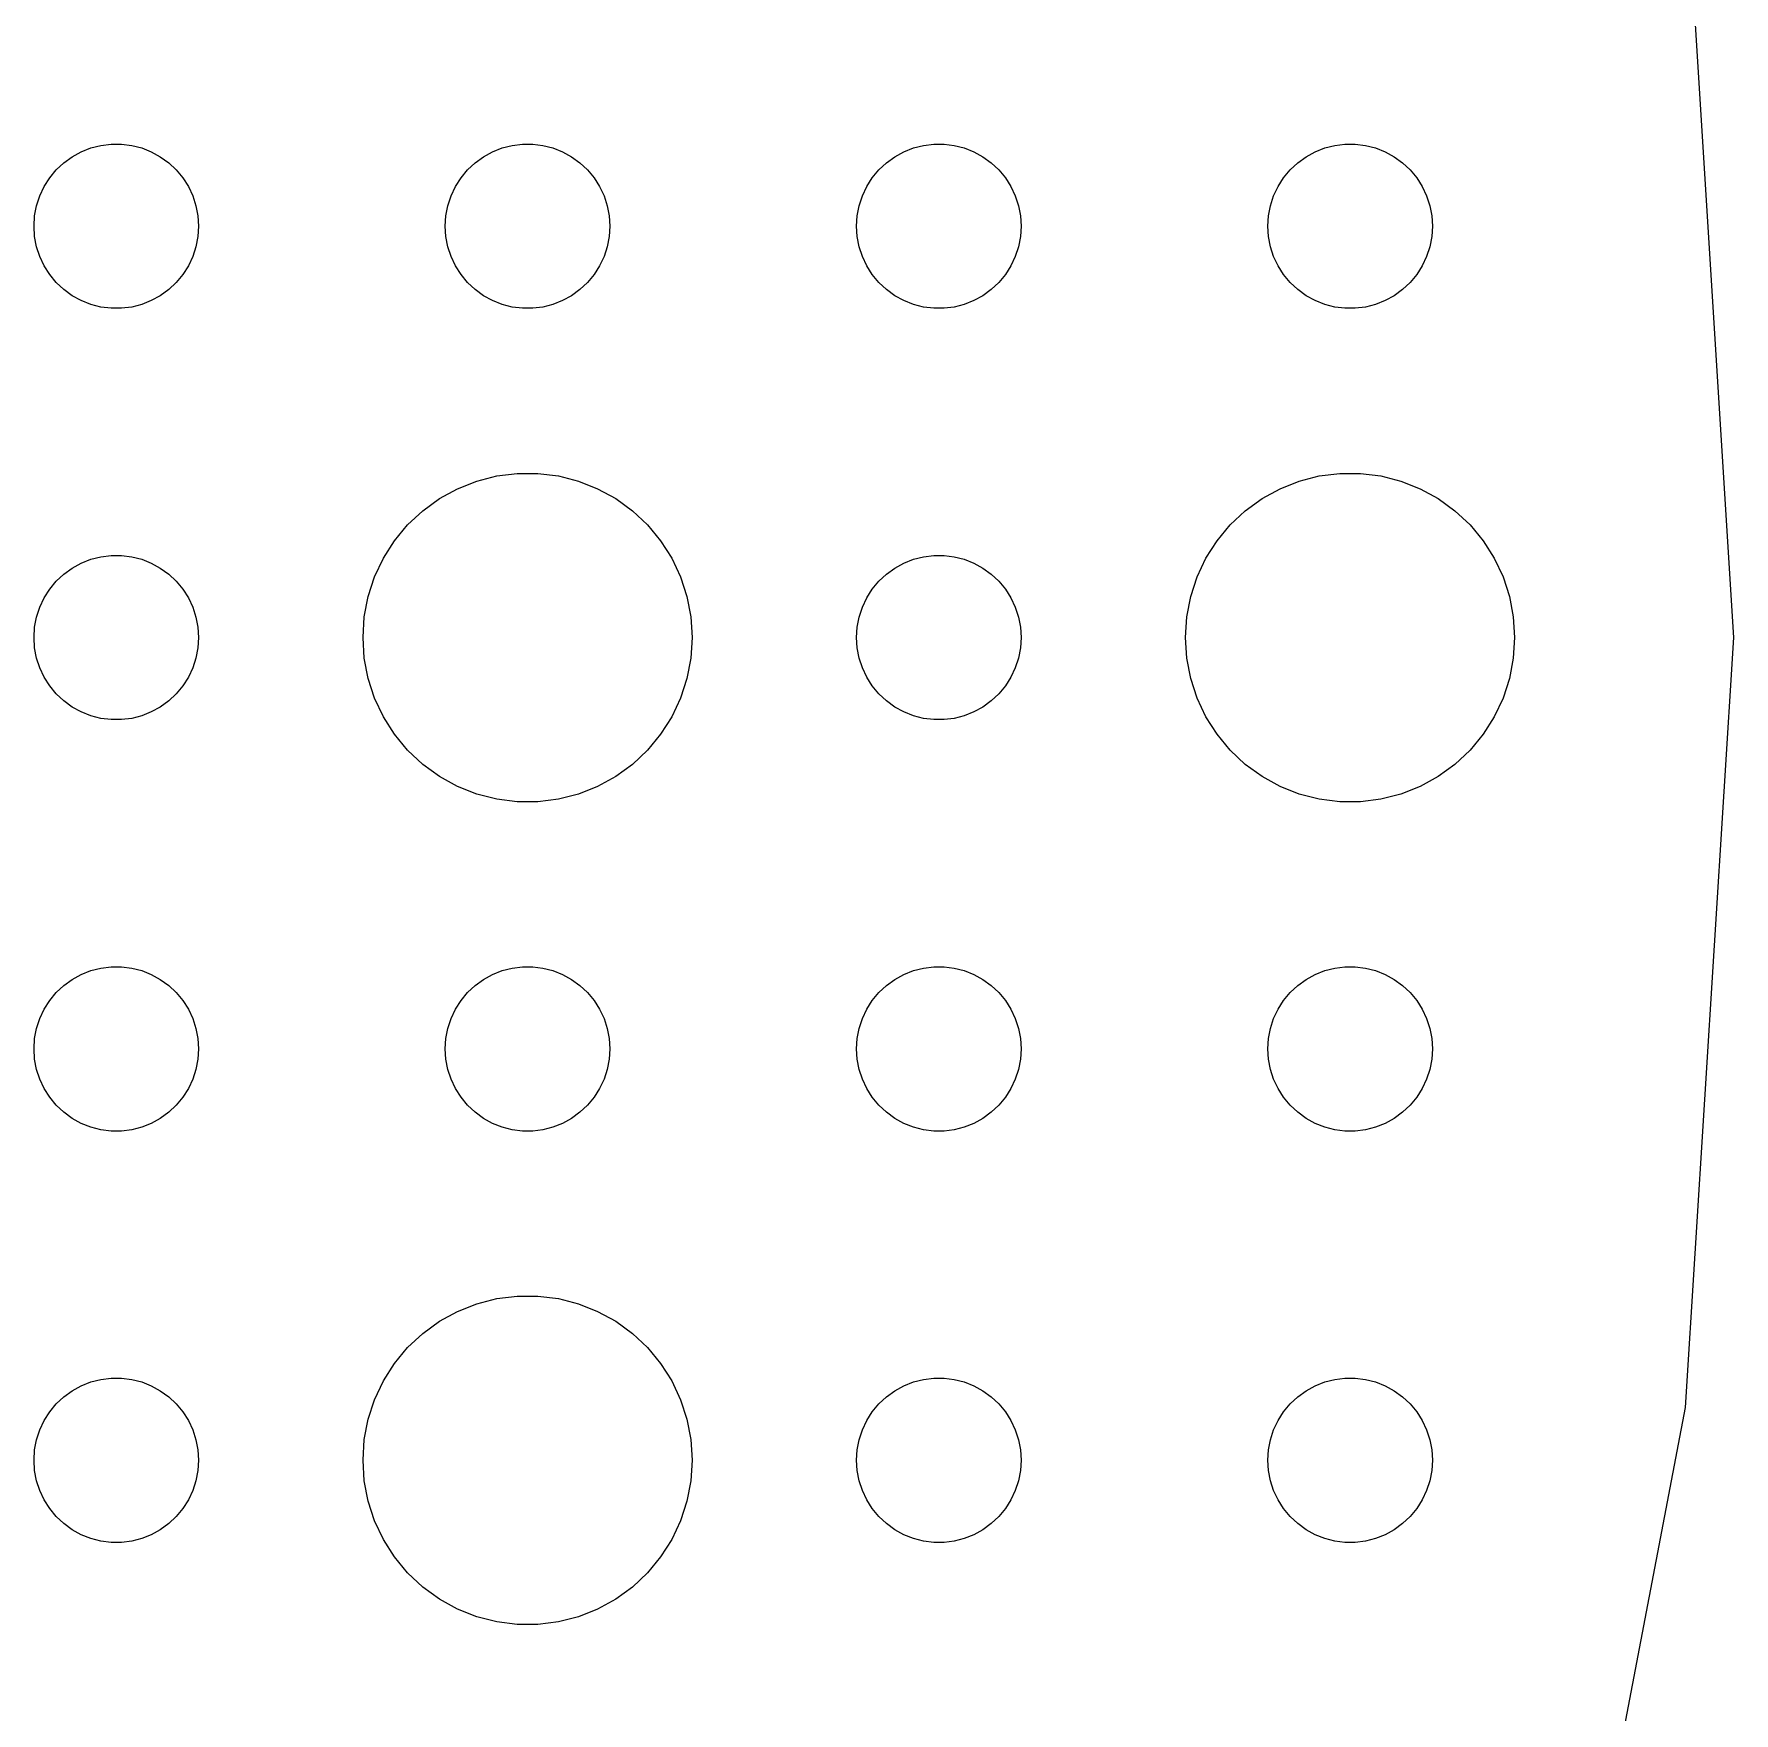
# Model space of a CAD drawing. Header units: metres. Extents: x -112 to 112, y -112 to 112.
# Drawn here: x 81 to 112, y -19.61 to 11 of the extents above; entities that cross this region are included whole.
import ezdxf

# ---------------------------------------------------------------- set-up
doc = ezdxf.new("R2010")
doc.units = ezdxf.units.M

msp = doc.modelspace()

# ---------------------------------------------------------------- linework, layer by layer
for p, q in [((112, 0), (111.117, 14.0373)), ((82.2189, 8.97342), (82.4058, 8.99704)), ((82.4058, 8.99704), (82.5942, 8.99704)), ((82.5942, 8.99704), (82.7811, 8.97342)), ((89.7189, 8.97342), (89.9058, 8.99704)), ((89.9058, 8.99704), (90.0942, 8.99704)), ((90.0942, 8.99704), (90.2811, 8.97342)), ((97.2189, 8.97342), (97.4058, 8.99704)), ((97.4058, 8.99704), (97.5942, 8.99704)), ((97.5942, 8.99704), (97.7811, 8.97342)), ((104.719, 8.97342), (104.906, 8.99704)), ((104.906, 8.99704), (105.094, 8.99704)), ((105.094, 8.99704), (105.281, 8.97342)), ((81.5439, 8.65576), (81.6963, 8.76648)), ((81.6963, 8.76648), (81.8613, 8.85724)), ((81.8613, 8.85724), (82.0365, 8.92657)), ((82.0365, 8.92657), (82.2189, 8.97342)), ((82.7811, 8.97342), (82.9635, 8.92657)), ((82.9635, 8.92657), (83.1387, 8.85724)), ((83.1387, 8.85724), (83.3037, 8.76648)), ((83.3037, 8.76648), (83.4561, 8.65576)), ((89.0439, 8.65576), (89.1963, 8.76648)), ((89.1963, 8.76648), (89.3613, 8.85724)), ((89.3613, 8.85724), (89.5365, 8.92657)), ((89.5365, 8.92657), (89.7189, 8.97342)), ((90.2811, 8.97342), (90.4635, 8.92657)), ((90.4635, 8.92657), (90.6387, 8.85724)), ((90.6387, 8.85724), (90.8037, 8.76648)), ((90.8037, 8.76648), (90.9561, 8.65576)), ((96.5439, 8.65576), (96.6963, 8.76648)), ((96.6963, 8.76648), (96.8613, 8.85724)), ((96.8613, 8.85724), (97.0365, 8.92657)), ((97.0365, 8.92657), (97.2189, 8.97342)), ((97.7811, 8.97342), (97.9635, 8.92657)), ((97.9635, 8.92657), (98.1387, 8.85724)), ((98.1387, 8.85724), (98.3037, 8.76648)), ((98.3037, 8.76648), (98.4561, 8.65576)), ((104.044, 8.65576), (104.196, 8.76648)), ((104.196, 8.76648), (104.361, 8.85724)), ((104.361, 8.85724), (104.536, 8.92657)), ((104.536, 8.92657), (104.719, 8.97342)), ((105.281, 8.97342), (105.464, 8.92657)), ((105.464, 8.92657), (105.639, 8.85724)), ((105.639, 8.85724), (105.804, 8.76648)), ((105.804, 8.76648), (105.956, 8.65576)), ((81.1855, 8.22263), (81.2865, 8.38167)), ((81.2865, 8.38167), (81.4065, 8.52681)), ((81.4065, 8.52681), (81.5439, 8.65576)), ((83.4561, 8.65576), (83.5934, 8.52681)), ((83.5934, 8.52681), (83.7135, 8.38167)), ((83.7135, 8.38167), (83.8145, 8.22263)), ((88.6855, 8.22263), (88.7865, 8.38167)), ((88.7865, 8.38167), (88.9065, 8.52681)), ((88.9065, 8.52681), (89.0439, 8.65576)), ((90.9561, 8.65576), (91.0934, 8.52681)), ((91.0934, 8.52681), (91.2135, 8.38167)), ((91.2135, 8.38167), (91.3145, 8.22263)), ((96.1855, 8.22263), (96.2865, 8.38167)), ((96.2865, 8.38167), (96.4065, 8.52681)), ((96.4065, 8.52681), (96.5439, 8.65576)), ((98.4561, 8.65576), (98.5934, 8.52681)), ((98.5934, 8.52681), (98.7135, 8.38167)), ((98.7135, 8.38167), (98.8145, 8.22263)), ((103.686, 8.22263), (103.786, 8.38167)), ((103.786, 8.38167), (103.907, 8.52681)), ((103.907, 8.52681), (104.044, 8.65576)), ((105.956, 8.65576), (106.093, 8.52681)), ((106.093, 8.52681), (106.214, 8.38167)), ((106.214, 8.38167), (106.314, 8.22263)), ((81.1053, 8.05219), (81.1855, 8.22263)), ((83.8145, 8.22263), (83.8947, 8.05219)), ((88.6053, 8.05219), (88.6855, 8.22263)), ((91.3145, 8.22263), (91.3947, 8.05219)), ((96.1053, 8.05219), (96.1855, 8.22263)), ((98.8145, 8.22263), (98.8947, 8.05219)), ((103.605, 8.05219), (103.686, 8.22263)), ((106.314, 8.22263), (106.395, 8.05219)), ((81.0118, 7.68799), (81.0471, 7.87303)), ((81.0471, 7.87303), (81.1053, 8.05219)), ((83.8947, 8.05219), (83.9529, 7.87303)), ((83.9529, 7.87303), (83.9882, 7.68799)), ((88.5118, 7.68799), (88.5471, 7.87303)), ((88.5471, 7.87303), (88.6053, 8.05219)), ((91.3947, 8.05219), (91.4529, 7.87303)), ((91.4529, 7.87303), (91.4882, 7.68799)), ((96.0118, 7.68799), (96.0471, 7.87303)), ((96.0471, 7.87303), (96.1053, 8.05219)), ((98.8947, 8.05219), (98.9529, 7.87303)), ((98.9529, 7.87303), (98.9882, 7.68799)), ((103.512, 7.68799), (103.547, 7.87303)), ((103.547, 7.87303), (103.605, 8.05219)), ((106.395, 8.05219), (106.453, 7.87303)), ((106.453, 7.87303), (106.488, 7.68799)), ((81, 7.5), (81.0118, 7.68799)), ((81.0118, 7.312), (81, 7.5)), ((83.9882, 7.68799), (84, 7.5)), ((84, 7.5), (83.9882, 7.312)), ((88.5, 7.5), (88.5118, 7.68799)), ((88.5118, 7.312), (88.5, 7.5)), ((91.4882, 7.68799), (91.5, 7.5)), ((91.5, 7.5), (91.4882, 7.312)), ((96, 7.5), (96.0118, 7.68799)), ((96.0118, 7.312), (96, 7.5)), ((98.9882, 7.68799), (99, 7.5)), ((99, 7.5), (98.9882, 7.312)), ((103.5, 7.5), (103.512, 7.68799)), ((103.512, 7.312), (103.5, 7.5)), ((106.488, 7.68799), (106.5, 7.5)), ((106.5, 7.5), (106.488, 7.312)), ((81.0471, 7.12695), (81.0118, 7.312)), ((83.9882, 7.312), (83.9529, 7.12695)), ((88.5471, 7.12695), (88.5118, 7.312)), ((91.4882, 7.312), (91.4529, 7.12695)), ((96.0471, 7.12695), (96.0118, 7.312)), ((98.9882, 7.312), (98.9529, 7.12695)), ((103.547, 7.12695), (103.512, 7.312)), ((106.488, 7.312), (106.453, 7.12695)), ((81.1053, 6.9478), (81.0471, 7.12695)), ((81.1855, 6.77736), (81.1053, 6.9478)), ((83.8947, 6.9478), (83.8145, 6.77736)), ((83.9529, 7.12695), (83.8947, 6.9478)), ((88.6053, 6.9478), (88.5471, 7.12695)), ((88.6855, 6.77736), (88.6053, 6.9478)), ((91.3947, 6.9478), (91.3145, 6.77736)), ((91.4529, 7.12695), (91.3947, 6.9478)), ((96.1053, 6.9478), (96.0471, 7.12695)), ((96.1855, 6.77736), (96.1053, 6.9478)), ((98.8947, 6.9478), (98.8145, 6.77736)), ((98.9529, 7.12695), (98.8947, 6.9478)), ((103.605, 6.9478), (103.547, 7.12695)), ((103.686, 6.77736), (103.605, 6.9478)), ((106.395, 6.9478), (106.314, 6.77736)), ((106.453, 7.12695), (106.395, 6.9478)), ((81.2865, 6.61832), (81.1855, 6.77736)), ((81.4065, 6.47318), (81.2865, 6.61832)), ((83.7135, 6.61832), (83.5934, 6.47318)), ((83.8145, 6.77736), (83.7135, 6.61832)), ((88.7865, 6.61832), (88.6855, 6.77736)), ((88.9065, 6.47318), (88.7865, 6.61832)), ((91.2135, 6.61832), (91.0934, 6.47318)), ((91.3145, 6.77736), (91.2135, 6.61832)), ((96.2865, 6.61832), (96.1855, 6.77736)), ((96.4065, 6.47318), (96.2865, 6.61832)), ((98.7135, 6.61832), (98.5934, 6.47318)), ((98.8145, 6.77736), (98.7135, 6.61832)), ((103.786, 6.61832), (103.686, 6.77736)), ((103.907, 6.47318), (103.786, 6.61832)), ((106.214, 6.61832), (106.093, 6.47318)), ((106.314, 6.77736), (106.214, 6.61832)), ((81.5439, 6.34422), (81.4065, 6.47318)), ((81.6963, 6.23351), (81.5439, 6.34422)), ((81.8613, 6.14275), (81.6963, 6.23351)), ((83.3037, 6.23351), (83.1387, 6.14275)), ((83.4561, 6.34422), (83.3037, 6.23351)), ((83.5934, 6.47318), (83.4561, 6.34422)), ((89.0439, 6.34422), (88.9065, 6.47318)), ((89.1963, 6.23351), (89.0439, 6.34422)), ((89.3613, 6.14275), (89.1963, 6.23351)), ((90.8037, 6.23351), (90.6387, 6.14275)), ((90.9561, 6.34422), (90.8037, 6.23351)), ((91.0934, 6.47318), (90.9561, 6.34422)), ((96.5439, 6.34422), (96.4065, 6.47318)), ((96.6963, 6.23351), (96.5439, 6.34422)), ((96.8613, 6.14275), (96.6963, 6.23351)), ((98.3037, 6.23351), (98.1387, 6.14275)), ((98.4561, 6.34422), (98.3037, 6.23351)), ((98.5934, 6.47318), (98.4561, 6.34422)), ((104.044, 6.34422), (103.907, 6.47318)), ((104.196, 6.23351), (104.044, 6.34422)), ((104.361, 6.14275), (104.196, 6.23351)), ((105.804, 6.23351), (105.639, 6.14275)), ((105.956, 6.34422), (105.804, 6.23351)), ((106.093, 6.47318), (105.956, 6.34422)), ((82.0365, 6.07341), (81.8613, 6.14275)), ((82.2189, 6.02657), (82.0365, 6.07341)), ((82.4058, 6.00294), (82.2189, 6.02657)), ((82.5942, 6.00294), (82.4058, 6.00294)), ((82.7811, 6.02657), (82.5942, 6.00294)), ((82.9635, 6.07341), (82.7811, 6.02657)), ((83.1387, 6.14275), (82.9635, 6.07341)), ((89.5365, 6.07341), (89.3613, 6.14275)), ((89.7189, 6.02657), (89.5365, 6.07341)), ((89.9058, 6.00294), (89.7189, 6.02657)), ((90.0942, 6.00294), (89.9058, 6.00294)), ((90.2811, 6.02657), (90.0942, 6.00294)), ((90.4635, 6.07341), (90.2811, 6.02657)), ((90.6387, 6.14275), (90.4635, 6.07341)), ((97.0365, 6.07341), (96.8613, 6.14275)), ((97.2189, 6.02657), (97.0365, 6.07341)), ((97.4058, 6.00294), (97.2189, 6.02657)), ((97.5942, 6.00294), (97.4058, 6.00294)), ((97.7811, 6.02657), (97.5942, 6.00294)), ((97.9635, 6.07341), (97.7811, 6.02657)), ((98.1387, 6.14275), (97.9635, 6.07341)), ((104.536, 6.07341), (104.361, 6.14275)), ((104.719, 6.02657), (104.536, 6.07341)), ((104.906, 6.00294), (104.719, 6.02657)), ((105.094, 6.00294), (104.906, 6.00294)), ((105.281, 6.02657), (105.094, 6.00294)), ((105.464, 6.07341), (105.281, 6.02657)), ((105.639, 6.14275), (105.464, 6.07341)), ((88.7227, 2.71448), (89.073, 2.85316)), ((89.073, 2.85316), (89.4379, 2.94685)), ((89.4379, 2.94685), (89.8116, 2.99408)), ((89.8116, 2.99408), (90.1884, 2.99408)), ((90.1884, 2.99408), (90.5621, 2.94685)), ((90.5621, 2.94685), (90.927, 2.85316)), ((90.927, 2.85316), (91.2773, 2.71448)), ((103.723, 2.71448), (104.073, 2.85316)), ((104.073, 2.85316), (104.438, 2.94685)), ((104.438, 2.94685), (104.812, 2.99408)), ((104.812, 2.99408), (105.188, 2.99408)), ((105.188, 2.99408), (105.562, 2.94685)), ((105.562, 2.94685), (105.927, 2.85316)), ((105.927, 2.85316), (106.277, 2.71448)), ((88.0877, 2.31154), (88.3925, 2.53297)), ((88.3925, 2.53297), (88.7227, 2.71448)), ((91.2773, 2.71448), (91.6075, 2.53297)), ((91.6075, 2.53297), (91.9123, 2.31154)), ((103.088, 2.31154), (103.393, 2.53297)), ((103.393, 2.53297), (103.723, 2.71448)), ((106.277, 2.71448), (106.607, 2.53297)), ((106.607, 2.53297), (106.912, 2.31154)), ((87.8131, 2.05363), (88.0877, 2.31154)), ((91.9123, 2.31154), (92.1869, 2.05363)), ((102.813, 2.05363), (103.088, 2.31154)), ((106.912, 2.31154), (107.187, 2.05363)), ((87.573, 1.76335), (87.8131, 2.05363)), ((92.1869, 2.05363), (92.427, 1.76335)), ((102.573, 1.76335), (102.813, 2.05363)), ((107.187, 2.05363), (107.427, 1.76335)), ((87.3711, 1.44525), (87.573, 1.76335)), ((92.427, 1.76335), (92.6289, 1.44525)), ((102.371, 1.44525), (102.573, 1.76335)), ((107.427, 1.76335), (107.629, 1.44525)), ((81.5439, 1.15576), (81.6963, 1.26648)), ((81.6963, 1.26648), (81.8613, 1.35724)), ((81.8613, 1.35724), (82.0365, 1.42657)), ((82.0365, 1.42657), (82.2189, 1.47342)), ((82.2189, 1.47342), (82.4058, 1.49704)), ((82.4058, 1.49704), (82.5942, 1.49704)), ((82.5942, 1.49704), (82.7811, 1.47342)), ((82.7811, 1.47342), (82.9635, 1.42657)), ((82.9635, 1.42657), (83.1387, 1.35724)), ((83.1387, 1.35724), (83.3037, 1.26648)), ((83.3037, 1.26648), (83.4561, 1.15576)), ((87.2107, 1.10437), (87.3711, 1.44525)), ((92.6289, 1.44525), (92.7893, 1.10437)), ((96.5439, 1.15576), (96.6963, 1.26648)), ((96.6963, 1.26648), (96.8613, 1.35724)), ((96.8613, 1.35724), (97.0365, 1.42657)), ((97.0365, 1.42657), (97.2189, 1.47342)), ((97.2189, 1.47342), (97.4058, 1.49704)), ((97.4058, 1.49704), (97.5942, 1.49704)), ((97.5942, 1.49704), (97.7811, 1.47342)), ((97.7811, 1.47342), (97.9635, 1.42657)), ((97.9635, 1.42657), (98.1387, 1.35724)), ((98.1387, 1.35724), (98.3037, 1.26648)), ((98.3037, 1.26648), (98.4561, 1.15576)), ((102.211, 1.10437), (102.371, 1.44525)), ((107.629, 1.44525), (107.789, 1.10437)), ((81.2865, 0.88167), (81.4065, 1.02681)), ((81.4065, 1.02681), (81.5439, 1.15576)), ((83.4561, 1.15576), (83.5934, 1.02681)), ((83.5934, 1.02681), (83.7135, 0.88167)), ((87.0943, 0.74606), (87.2107, 1.10437)), ((92.7893, 1.10437), (92.9057, 0.74606)), ((96.2865, 0.88167), (96.4065, 1.02681)), ((96.4065, 1.02681), (96.5439, 1.15576)), ((98.4561, 1.15576), (98.5934, 1.02681)), ((98.5934, 1.02681), (98.7135, 0.88167)), ((102.094, 0.74606), (102.211, 1.10437)), ((107.789, 1.10437), (107.906, 0.74606)), ((81.1053, 0.55219), (81.1855, 0.72263)), ((81.1855, 0.72263), (81.2865, 0.88167)), ((83.7135, 0.88167), (83.8145, 0.72263)), ((83.8145, 0.72263), (83.8947, 0.55219)), ((87.0237, 0.37599), (87.0943, 0.74606)), ((92.9057, 0.74606), (92.9763, 0.37599)), ((96.1053, 0.55219), (96.1855, 0.72263)), ((96.1855, 0.72263), (96.2865, 0.88167)), ((98.7135, 0.88167), (98.8145, 0.72263)), ((98.8145, 0.72263), (98.8947, 0.55219)), ((102.024, 0.37599), (102.094, 0.74606)), ((107.906, 0.74606), (107.976, 0.37599)), ((81.0118, 0.18799), (81.0471, 0.37303)), ((81.0471, 0.37303), (81.1053, 0.55219)), ((83.8947, 0.55219), (83.9529, 0.37303)), ((83.9529, 0.37303), (83.9882, 0.18799)), ((87, 0), (87.0237, 0.37599)), ((92.9763, 0.37599), (93, 0)), ((96.0118, 0.18799), (96.0471, 0.37303)), ((96.0471, 0.37303), (96.1053, 0.55219)), ((98.8947, 0.55219), (98.9529, 0.37303)), ((98.9529, 0.37303), (98.9882, 0.18799)), ((102, 0), (102.024, 0.37599)), ((107.976, 0.37599), (108, 0)), ((81, 0), (81.0118, 0.18799)), ((81.0118, -0.18799), (81, 0)), ((83.9882, 0.18799), (84, 0)), ((84, 0), (83.9882, -0.18799)), ((87.0237, -0.37599), (87, 0)), ((93, 0), (92.9763, -0.37599)), ((96, 0), (96.0118, 0.18799)), ((96.0118, -0.18799), (96, 0)), ((98.9882, 0.18799), (99, 0)), ((99, 0), (98.9882, -0.18799)), ((102.024, -0.37599), (102, 0)), ((108, 0), (107.976, -0.37599)), ((111.117, -14.0373), (112, 0)), ((81.0471, -0.37303), (81.0118, -0.18799)), ((83.9882, -0.18799), (83.9529, -0.37303)), ((96.0471, -0.37303), (96.0118, -0.18799)), ((98.9882, -0.18799), (98.9529, -0.37303)), ((81.1053, -0.55219), (81.0471, -0.37303)), ((81.1855, -0.72263), (81.1053, -0.55219)), ((83.8947, -0.55219), (83.8145, -0.72263)), ((83.9529, -0.37303), (83.8947, -0.55219)), ((87.0943, -0.74606), (87.0237, -0.37599)), ((92.9763, -0.37599), (92.9057, -0.74606)), ((96.1053, -0.55219), (96.0471, -0.37303)), ((96.1855, -0.72263), (96.1053, -0.55219)), ((98.8947, -0.55219), (98.8145, -0.72263)), ((98.9529, -0.37303), (98.8947, -0.55219)), ((102.094, -0.74606), (102.024, -0.37599)), ((107.976, -0.37599), (107.906, -0.74606)), ((81.2865, -0.88167), (81.1855, -0.72263)), ((81.4065, -1.02681), (81.2865, -0.88167)), ((83.7135, -0.88167), (83.5934, -1.02681)), ((83.8145, -0.72263), (83.7135, -0.88167)), ((87.2107, -1.10437), (87.0943, -0.74606)), ((92.9057, -0.74606), (92.7893, -1.10437)), ((96.2865, -0.88167), (96.1855, -0.72263)), ((96.4065, -1.02681), (96.2865, -0.88167)), ((98.7135, -0.88167), (98.5934, -1.02681)), ((98.8145, -0.72263), (98.7135, -0.88167)), ((102.211, -1.10437), (102.094, -0.74606)), ((107.906, -0.74606), (107.789, -1.10437)), ((81.5439, -1.15576), (81.4065, -1.02681)), ((81.6963, -1.26648), (81.5439, -1.15576)), ((83.4561, -1.15576), (83.3037, -1.26648)), ((83.5934, -1.02681), (83.4561, -1.15576)), ((87.3711, -1.44525), (87.2107, -1.10437)), ((92.7893, -1.10437), (92.6289, -1.44525)), ((96.5439, -1.15576), (96.4065, -1.02681)), ((96.6963, -1.26648), (96.5439, -1.15576)), ((98.4561, -1.15576), (98.3037, -1.26648)), ((98.5934, -1.02681), (98.4561, -1.15576)), ((102.371, -1.44525), (102.211, -1.10437)), ((107.789, -1.10437), (107.629, -1.44525)), ((81.8613, -1.35724), (81.6963, -1.26648)), ((82.0365, -1.42657), (81.8613, -1.35724)), ((82.2189, -1.47342), (82.0365, -1.42657)), ((82.4058, -1.49704), (82.2189, -1.47342)), ((82.5942, -1.49704), (82.4058, -1.49704)), ((82.7811, -1.47342), (82.5942, -1.49704)), ((82.9635, -1.42657), (82.7811, -1.47342)), ((83.1387, -1.35724), (82.9635, -1.42657)), ((83.3037, -1.26648), (83.1387, -1.35724)), ((87.573, -1.76335), (87.3711, -1.44525)), ((92.6289, -1.44525), (92.427, -1.76335)), ((96.8613, -1.35724), (96.6963, -1.26648)), ((97.0365, -1.42657), (96.8613, -1.35724)), ((97.2189, -1.47342), (97.0365, -1.42657)), ((97.4058, -1.49704), (97.2189, -1.47342)), ((97.5942, -1.49704), (97.4058, -1.49704)), ((97.7811, -1.47342), (97.5942, -1.49704)), ((97.9635, -1.42657), (97.7811, -1.47342)), ((98.1387, -1.35724), (97.9635, -1.42657)), ((98.3037, -1.26648), (98.1387, -1.35724)), ((102.573, -1.76335), (102.371, -1.44525)), ((107.629, -1.44525), (107.427, -1.76335)), ((87.8131, -2.05363), (87.573, -1.76335)), ((92.427, -1.76335), (92.1869, -2.05363)), ((102.813, -2.05363), (102.573, -1.76335)), ((107.427, -1.76335), (107.187, -2.05363)), ((88.0877, -2.31154), (87.8131, -2.05363)), ((92.1869, -2.05363), (91.9123, -2.31154)), ((103.088, -2.31154), (102.813, -2.05363)), ((107.187, -2.05363), (106.912, -2.31154)), ((88.3925, -2.53297), (88.0877, -2.31154)), ((91.9123, -2.31154), (91.6075, -2.53297)), ((103.393, -2.53297), (103.088, -2.31154)), ((106.912, -2.31154), (106.607, -2.53297)), ((88.7227, -2.71448), (88.3925, -2.53297)), ((89.073, -2.85316), (88.7227, -2.71448)), ((91.2773, -2.71448), (90.927, -2.85316)), ((91.6075, -2.53297), (91.2773, -2.71448)), ((103.723, -2.71448), (103.393, -2.53297)), ((104.073, -2.85316), (103.723, -2.71448)), ((106.277, -2.71448), (105.927, -2.85316)), ((106.607, -2.53297), (106.277, -2.71448)), ((89.4379, -2.94685), (89.073, -2.85316)), ((89.8116, -2.99408), (89.4379, -2.94685)), ((90.1884, -2.99408), (89.8116, -2.99408)), ((90.5621, -2.94685), (90.1884, -2.99408)), ((90.927, -2.85316), (90.5621, -2.94685)), ((104.438, -2.94685), (104.073, -2.85316)), ((104.812, -2.99408), (104.438, -2.94685)), ((105.188, -2.99408), (104.812, -2.99408)), ((105.562, -2.94685), (105.188, -2.99408)), ((105.927, -2.85316), (105.562, -2.94685)), ((81.6963, -6.23351), (81.8613, -6.14275)), ((81.8613, -6.14275), (82.0365, -6.07341)), ((82.0365, -6.07341), (82.2189, -6.02657)), ((82.2189, -6.02657), (82.4058, -6.00294)), ((82.4058, -6.00294), (82.5942, -6.00294)), ((82.5942, -6.00294), (82.7811, -6.02657)), ((82.7811, -6.02657), (82.9635, -6.07341)), ((82.9635, -6.07341), (83.1387, -6.14275)), ((83.1387, -6.14275), (83.3037, -6.23351)), ((89.1963, -6.23351), (89.3613, -6.14275)), ((89.3613, -6.14275), (89.5365, -6.07341)), ((89.5365, -6.07341), (89.7189, -6.02657)), ((89.7189, -6.02657), (89.9058, -6.00294)), ((89.9058, -6.00294), (90.0942, -6.00294)), ((90.0942, -6.00294), (90.2811, -6.02657)), ((90.2811, -6.02657), (90.4635, -6.07341)), ((90.4635, -6.07341), (90.6387, -6.14275)), ((90.6387, -6.14275), (90.8037, -6.23351)), ((96.6963, -6.23351), (96.8613, -6.14275)), ((96.8613, -6.14275), (97.0365, -6.07341)), ((97.0365, -6.07341), (97.2189, -6.02657)), ((97.2189, -6.02657), (97.4058, -6.00294)), ((97.4058, -6.00294), (97.5942, -6.00294)), ((97.5942, -6.00294), (97.7811, -6.02657)), ((97.7811, -6.02657), (97.9635, -6.07341)), ((97.9635, -6.07341), (98.1387, -6.14275)), ((98.1387, -6.14275), (98.3037, -6.23351)), ((104.196, -6.23351), (104.361, -6.14275)), ((104.361, -6.14275), (104.536, -6.07341)), ((104.536, -6.07341), (104.719, -6.02657)), ((104.719, -6.02657), (104.906, -6.00294)), ((104.906, -6.00294), (105.094, -6.00294)), ((105.094, -6.00294), (105.281, -6.02657)), ((105.281, -6.02657), (105.464, -6.07341)), ((105.464, -6.07341), (105.639, -6.14275)), ((105.639, -6.14275), (105.804, -6.23351)), ((81.2865, -6.61832), (81.4065, -6.47318)), ((81.4065, -6.47318), (81.5439, -6.34422)), ((81.5439, -6.34422), (81.6963, -6.23351)), ((83.3037, -6.23351), (83.4561, -6.34422)), ((83.4561, -6.34422), (83.5934, -6.47318)), ((83.5934, -6.47318), (83.7135, -6.61832)), ((88.7865, -6.61832), (88.9065, -6.47318)), ((88.9065, -6.47318), (89.0439, -6.34422)), ((89.0439, -6.34422), (89.1963, -6.23351)), ((90.8037, -6.23351), (90.9561, -6.34422)), ((90.9561, -6.34422), (91.0934, -6.47318)), ((91.0934, -6.47318), (91.2135, -6.61832)), ((96.2865, -6.61832), (96.4065, -6.47318)), ((96.4065, -6.47318), (96.5439, -6.34422)), ((96.5439, -6.34422), (96.6963, -6.23351)), ((98.3037, -6.23351), (98.4561, -6.34422)), ((98.4561, -6.34422), (98.5934, -6.47318)), ((98.5934, -6.47318), (98.7135, -6.61832)), ((103.786, -6.61832), (103.907, -6.47318)), ((103.907, -6.47318), (104.044, -6.34422)), ((104.044, -6.34422), (104.196, -6.23351)), ((105.804, -6.23351), (105.956, -6.34422)), ((105.956, -6.34422), (106.093, -6.47318)), ((106.093, -6.47318), (106.214, -6.61832)), ((81.1053, -6.9478), (81.1855, -6.77736)), ((81.1855, -6.77736), (81.2865, -6.61832)), ((83.7135, -6.61832), (83.8145, -6.77736)), ((83.8145, -6.77736), (83.8947, -6.9478)), ((88.6053, -6.9478), (88.6855, -6.77736)), ((88.6855, -6.77736), (88.7865, -6.61832)), ((91.2135, -6.61832), (91.3145, -6.77736)), ((91.3145, -6.77736), (91.3947, -6.9478)), ((96.1053, -6.9478), (96.1855, -6.77736)), ((96.1855, -6.77736), (96.2865, -6.61832)), ((98.7135, -6.61832), (98.8145, -6.77736)), ((98.8145, -6.77736), (98.8947, -6.9478)), ((103.605, -6.9478), (103.686, -6.77736)), ((103.686, -6.77736), (103.786, -6.61832)), ((106.214, -6.61832), (106.314, -6.77736)), ((106.314, -6.77736), (106.395, -6.9478)), ((81.0118, -7.312), (81.0471, -7.12695)), ((81.0471, -7.12695), (81.1053, -6.9478)), ((83.8947, -6.9478), (83.9529, -7.12695)), ((83.9529, -7.12695), (83.9882, -7.312)), ((88.5118, -7.312), (88.5471, -7.12695)), ((88.5471, -7.12695), (88.6053, -6.9478)), ((91.3947, -6.9478), (91.4529, -7.12695)), ((91.4529, -7.12695), (91.4882, -7.312)), ((96.0118, -7.312), (96.0471, -7.12695)), ((96.0471, -7.12695), (96.1053, -6.9478)), ((98.8947, -6.9478), (98.9529, -7.12695)), ((98.9529, -7.12695), (98.9882, -7.312)), ((103.512, -7.312), (103.547, -7.12695)), ((103.547, -7.12695), (103.605, -6.9478)), ((106.395, -6.9478), (106.453, -7.12695)), ((106.453, -7.12695), (106.488, -7.312)), ((81, -7.5), (81.0118, -7.312)), ((83.9882, -7.312), (84, -7.5)), ((88.5, -7.5), (88.5118, -7.312)), ((91.4882, -7.312), (91.5, -7.5)), ((96, -7.5), (96.0118, -7.312)), ((98.9882, -7.312), (99, -7.5)), ((103.5, -7.5), (103.512, -7.312)), ((106.488, -7.312), (106.5, -7.5)), ((81.0118, -7.68799), (81, -7.5)), ((81.0471, -7.87303), (81.0118, -7.68799)), ((83.9882, -7.68799), (83.9529, -7.87303)), ((84, -7.5), (83.9882, -7.68799)), ((88.5118, -7.68799), (88.5, -7.5)), ((88.5471, -7.87303), (88.5118, -7.68799)), ((91.4882, -7.68799), (91.4529, -7.87303)), ((91.5, -7.5), (91.4882, -7.68799)), ((96.0118, -7.68799), (96, -7.5)), ((96.0471, -7.87303), (96.0118, -7.68799)), ((98.9882, -7.68799), (98.9529, -7.87303)), ((99, -7.5), (98.9882, -7.68799)), ((103.512, -7.68799), (103.5, -7.5)), ((103.547, -7.87303), (103.512, -7.68799)), ((106.488, -7.68799), (106.453, -7.87303)), ((106.5, -7.5), (106.488, -7.68799)), ((81.1053, -8.05219), (81.0471, -7.87303)), ((81.1855, -8.22263), (81.1053, -8.05219)), ((83.8947, -8.05219), (83.8145, -8.22263)), ((83.9529, -7.87303), (83.8947, -8.05219)), ((88.6053, -8.05219), (88.5471, -7.87303)), ((88.6855, -8.22263), (88.6053, -8.05219)), ((91.3947, -8.05219), (91.3145, -8.22263)), ((91.4529, -7.87303), (91.3947, -8.05219)), ((96.1053, -8.05219), (96.0471, -7.87303)), ((96.1855, -8.22263), (96.1053, -8.05219)), ((98.8947, -8.05219), (98.8145, -8.22263)), ((98.9529, -7.87303), (98.8947, -8.05219)), ((103.605, -8.05219), (103.547, -7.87303)), ((103.686, -8.22263), (103.605, -8.05219)), ((106.395, -8.05219), (106.314, -8.22263)), ((106.453, -7.87303), (106.395, -8.05219)), ((81.2865, -8.38167), (81.1855, -8.22263)), ((83.8145, -8.22263), (83.7135, -8.38167)), ((88.7865, -8.38167), (88.6855, -8.22263)), ((91.3145, -8.22263), (91.2135, -8.38167)), ((96.2865, -8.38167), (96.1855, -8.22263)), ((98.8145, -8.22263), (98.7135, -8.38167)), ((103.786, -8.38167), (103.686, -8.22263)), ((106.314, -8.22263), (106.214, -8.38167)), ((81.4065, -8.52681), (81.2865, -8.38167)), ((81.5439, -8.65576), (81.4065, -8.52681)), ((81.6963, -8.76648), (81.5439, -8.65576)), ((83.4561, -8.65576), (83.3037, -8.76648)), ((83.5934, -8.52681), (83.4561, -8.65576)), ((83.7135, -8.38167), (83.5934, -8.52681)), ((88.9065, -8.52681), (88.7865, -8.38167)), ((89.0439, -8.65576), (88.9065, -8.52681)), ((89.1963, -8.76648), (89.0439, -8.65576)), ((90.9561, -8.65576), (90.8037, -8.76648)), ((91.0934, -8.52681), (90.9561, -8.65576)), ((91.2135, -8.38167), (91.0934, -8.52681)), ((96.4065, -8.52681), (96.2865, -8.38167)), ((96.5439, -8.65576), (96.4065, -8.52681)), ((96.6963, -8.76648), (96.5439, -8.65576)), ((98.4561, -8.65576), (98.3037, -8.76648)), ((98.5934, -8.52681), (98.4561, -8.65576)), ((98.7135, -8.38167), (98.5934, -8.52681)), ((103.907, -8.52681), (103.786, -8.38167)), ((104.044, -8.65576), (103.907, -8.52681)), ((104.196, -8.76648), (104.044, -8.65576)), ((105.956, -8.65576), (105.804, -8.76648)), ((106.093, -8.52681), (105.956, -8.65576)), ((106.214, -8.38167), (106.093, -8.52681)), ((81.8613, -8.85724), (81.6963, -8.76648)), ((82.0365, -8.92657), (81.8613, -8.85724)), ((82.2189, -8.97342), (82.0365, -8.92657)), ((82.4058, -8.99704), (82.2189, -8.97342)), ((82.7811, -8.97342), (82.5942, -8.99704)), ((82.9635, -8.92657), (82.7811, -8.97342)), ((83.1387, -8.85724), (82.9635, -8.92657)), ((83.3037, -8.76648), (83.1387, -8.85724)), ((89.3613, -8.85724), (89.1963, -8.76648)), ((89.5365, -8.92657), (89.3613, -8.85724)), ((89.7189, -8.97342), (89.5365, -8.92657)), ((89.9058, -8.99704), (89.7189, -8.97342)), ((90.2811, -8.97342), (90.0942, -8.99704)), ((90.4635, -8.92657), (90.2811, -8.97342)), ((90.6387, -8.85724), (90.4635, -8.92657)), ((90.8037, -8.76648), (90.6387, -8.85724)), ((96.8613, -8.85724), (96.6963, -8.76648)), ((97.0365, -8.92657), (96.8613, -8.85724)), ((97.2189, -8.97342), (97.0365, -8.92657)), ((97.4058, -8.99704), (97.2189, -8.97342)), ((97.7811, -8.97342), (97.5942, -8.99704)), ((97.9635, -8.92657), (97.7811, -8.97342)), ((98.1387, -8.85724), (97.9635, -8.92657)), ((98.3037, -8.76648), (98.1387, -8.85724)), ((104.361, -8.85724), (104.196, -8.76648)), ((104.536, -8.92657), (104.361, -8.85724)), ((104.719, -8.97342), (104.536, -8.92657)), ((104.906, -8.99704), (104.719, -8.97342)), ((105.281, -8.97342), (105.094, -8.99704)), ((105.464, -8.92657), (105.281, -8.97342)), ((105.639, -8.85724), (105.464, -8.92657)), ((105.804, -8.76648), (105.639, -8.85724)), ((82.5942, -8.99704), (82.4058, -8.99704)), ((90.0942, -8.99704), (89.9058, -8.99704)), ((97.5942, -8.99704), (97.4058, -8.99704)), ((105.094, -8.99704), (104.906, -8.99704)), ((89.073, -12.1468), (89.4379, -12.0531)), ((89.4379, -12.0531), (89.8116, -12.0059)), ((89.8116, -12.0059), (90.1884, -12.0059)), ((90.1884, -12.0059), (90.5621, -12.0531)), ((90.5621, -12.0531), (90.927, -12.1468)), ((88.3925, -12.467), (88.7227, -12.2855)), ((88.7227, -12.2855), (89.073, -12.1468)), ((90.927, -12.1468), (91.2773, -12.2855)), ((91.2773, -12.2855), (91.6075, -12.467)), ((87.8131, -12.9464), (88.0877, -12.6884)), ((88.0877, -12.6884), (88.3925, -12.467)), ((91.6075, -12.467), (91.9123, -12.6884)), ((91.9123, -12.6884), (92.1869, -12.9464)), ((87.573, -13.2366), (87.8131, -12.9464)), ((92.1869, -12.9464), (92.427, -13.2366)), ((87.3711, -13.5547), (87.573, -13.2366)), ((92.427, -13.2366), (92.6289, -13.5547)), ((81.8613, -13.6427), (82.0365, -13.5734)), ((82.0365, -13.5734), (82.2189, -13.5266)), ((82.2189, -13.5266), (82.4058, -13.5029)), ((82.4058, -13.5029), (82.5942, -13.5029)), ((82.5942, -13.5029), (82.7811, -13.5266)), ((82.7811, -13.5266), (82.9635, -13.5734)), ((82.9635, -13.5734), (83.1387, -13.6427)), ((87.2107, -13.8956), (87.3711, -13.5547)), ((92.6289, -13.5547), (92.7893, -13.8956)), ((96.8613, -13.6427), (97.0365, -13.5734)), ((97.0365, -13.5734), (97.2189, -13.5266)), ((97.2189, -13.5266), (97.4058, -13.5029)), ((97.4058, -13.5029), (97.5942, -13.5029)), ((97.5942, -13.5029), (97.7811, -13.5266)), ((97.7811, -13.5266), (97.9635, -13.5734)), ((97.9635, -13.5734), (98.1387, -13.6427)), ((104.361, -13.6427), (104.536, -13.5734)), ((104.536, -13.5734), (104.719, -13.5266)), ((104.719, -13.5266), (104.906, -13.5029)), ((104.906, -13.5029), (105.094, -13.5029)), ((105.094, -13.5029), (105.281, -13.5266)), ((105.281, -13.5266), (105.464, -13.5734)), ((105.464, -13.5734), (105.639, -13.6427)), ((81.4065, -13.9732), (81.5439, -13.8442)), ((81.5439, -13.8442), (81.6963, -13.7335)), ((81.6963, -13.7335), (81.8613, -13.6427)), ((83.1387, -13.6427), (83.3037, -13.7335)), ((83.3037, -13.7335), (83.4561, -13.8442)), ((83.4561, -13.8442), (83.5934, -13.9732)), ((87.0943, -14.2539), (87.2107, -13.8956)), ((92.7893, -13.8956), (92.9057, -14.2539)), ((96.4065, -13.9732), (96.5439, -13.8442)), ((96.5439, -13.8442), (96.6963, -13.7335)), ((96.6963, -13.7335), (96.8613, -13.6427)), ((98.1387, -13.6427), (98.3037, -13.7335)), ((98.3037, -13.7335), (98.4561, -13.8442)), ((98.4561, -13.8442), (98.5934, -13.9732)), ((103.907, -13.9732), (104.044, -13.8442)), ((104.044, -13.8442), (104.196, -13.7335)), ((104.196, -13.7335), (104.361, -13.6427)), ((105.639, -13.6427), (105.804, -13.7335)), ((105.804, -13.7335), (105.956, -13.8442)), ((105.956, -13.8442), (106.093, -13.9732)), ((81.1855, -14.2774), (81.2865, -14.1183)), ((81.2865, -14.1183), (81.4065, -13.9732)), ((83.5934, -13.9732), (83.7135, -14.1183)), ((83.7135, -14.1183), (83.8145, -14.2774)), ((87.0237, -14.624), (87.0943, -14.2539)), ((92.9057, -14.2539), (92.9763, -14.624)), ((96.1855, -14.2774), (96.2865, -14.1183)), ((96.2865, -14.1183), (96.4065, -13.9732)), ((98.5934, -13.9732), (98.7135, -14.1183)), ((98.7135, -14.1183), (98.8145, -14.2774)), ((103.686, -14.2774), (103.786, -14.1183)), ((103.786, -14.1183), (103.907, -13.9732)), ((106.093, -13.9732), (106.214, -14.1183)), ((106.214, -14.1183), (106.314, -14.2774)), ((108.481, -27.8533), (111.117, -14.0373)), ((81.0471, -14.627), (81.1053, -14.4478)), ((81.1053, -14.4478), (81.1855, -14.2774)), ((83.8145, -14.2774), (83.8947, -14.4478)), ((83.8947, -14.4478), (83.9529, -14.627)), ((96.0471, -14.627), (96.1053, -14.4478)), ((96.1053, -14.4478), (96.1855, -14.2774)), ((98.8145, -14.2774), (98.8947, -14.4478)), ((98.8947, -14.4478), (98.9529, -14.627)), ((103.547, -14.627), (103.605, -14.4478)), ((103.605, -14.4478), (103.686, -14.2774)), ((106.314, -14.2774), (106.395, -14.4478)), ((106.395, -14.4478), (106.453, -14.627)), ((81, -15), (81.0118, -14.812)), ((81.0118, -14.812), (81.0471, -14.627)), ((83.9529, -14.627), (83.9882, -14.812)), ((83.9882, -14.812), (84, -15)), ((87, -15), (87.0237, -14.624)), ((92.9763, -14.624), (93, -15)), ((96, -15), (96.0118, -14.812)), ((96.0118, -14.812), (96.0471, -14.627)), ((98.9529, -14.627), (98.9882, -14.812)), ((98.9882, -14.812), (99, -15)), ((103.5, -15), (103.512, -14.812)), ((103.512, -14.812), (103.547, -14.627)), ((106.453, -14.627), (106.488, -14.812)), ((106.488, -14.812), (106.5, -15)), ((81.0118, -15.188), (81, -15)), ((81.0471, -15.373), (81.0118, -15.188)), ((83.9882, -15.188), (83.9529, -15.373)), ((84, -15), (83.9882, -15.188)), ((87.0237, -15.376), (87, -15)), ((93, -15), (92.9763, -15.376)), ((96.0118, -15.188), (96, -15)), ((96.0471, -15.373), (96.0118, -15.188)), ((98.9882, -15.188), (98.9529, -15.373)), ((99, -15), (98.9882, -15.188)), ((103.512, -15.188), (103.5, -15)), ((103.547, -15.373), (103.512, -15.188)), ((106.488, -15.188), (106.453, -15.373)), ((106.5, -15), (106.488, -15.188)), ((81.1053, -15.5522), (81.0471, -15.373)), ((83.9529, -15.373), (83.8947, -15.5522)), ((87.0943, -15.7461), (87.0237, -15.376)), ((92.9763, -15.376), (92.9057, -15.7461)), ((96.1053, -15.5522), (96.0471, -15.373)), ((98.9529, -15.373), (98.8947, -15.5522)), ((103.605, -15.5522), (103.547, -15.373)), ((106.453, -15.373), (106.395, -15.5522)), ((81.1855, -15.7226), (81.1053, -15.5522)), ((81.2865, -15.8817), (81.1855, -15.7226)), ((83.8145, -15.7226), (83.7135, -15.8817)), ((83.8947, -15.5522), (83.8145, -15.7226)), ((87.2107, -16.1044), (87.0943, -15.7461)), ((92.9057, -15.7461), (92.7893, -16.1044)), ((96.1855, -15.7226), (96.1053, -15.5522)), ((96.2865, -15.8817), (96.1855, -15.7226)), ((98.8145, -15.7226), (98.7135, -15.8817)), ((98.8947, -15.5522), (98.8145, -15.7226)), ((103.686, -15.7226), (103.605, -15.5522)), ((103.786, -15.8817), (103.686, -15.7226)), ((106.314, -15.7226), (106.214, -15.8817)), ((106.395, -15.5522), (106.314, -15.7226)), ((81.4065, -16.0268), (81.2865, -15.8817)), ((81.5439, -16.1558), (81.4065, -16.0268)), ((83.5934, -16.0268), (83.4561, -16.1558)), ((83.7135, -15.8817), (83.5934, -16.0268)), ((87.3711, -16.4453), (87.2107, -16.1044)), ((92.7893, -16.1044), (92.6289, -16.4453)), ((96.4065, -16.0268), (96.2865, -15.8817)), ((96.5439, -16.1558), (96.4065, -16.0268)), ((98.5934, -16.0268), (98.4561, -16.1558)), ((98.7135, -15.8817), (98.5934, -16.0268)), ((103.907, -16.0268), (103.786, -15.8817)), ((104.044, -16.1558), (103.907, -16.0268)), ((106.093, -16.0268), (105.956, -16.1558)), ((106.214, -15.8817), (106.093, -16.0268)), ((81.6963, -16.2665), (81.5439, -16.1558)), ((81.8613, -16.3572), (81.6963, -16.2665)), ((82.0365, -16.4266), (81.8613, -16.3572)), ((82.2189, -16.4734), (82.0365, -16.4266)), ((82.9635, -16.4266), (82.7811, -16.4734)), ((83.1387, -16.3572), (82.9635, -16.4266)), ((83.3037, -16.2665), (83.1387, -16.3572)), ((83.4561, -16.1558), (83.3037, -16.2665)), ((96.6963, -16.2665), (96.5439, -16.1558)), ((96.8613, -16.3572), (96.6963, -16.2665)), ((97.0365, -16.4266), (96.8613, -16.3572)), ((97.2189, -16.4734), (97.0365, -16.4266)), ((97.9635, -16.4266), (97.7811, -16.4734)), ((98.1387, -16.3572), (97.9635, -16.4266)), ((98.3037, -16.2665), (98.1387, -16.3572)), ((98.4561, -16.1558), (98.3037, -16.2665)), ((104.196, -16.2665), (104.044, -16.1558)), ((104.361, -16.3572), (104.196, -16.2665)), ((104.536, -16.4266), (104.361, -16.3572)), ((104.719, -16.4734), (104.536, -16.4266)), ((105.464, -16.4266), (105.281, -16.4734)), ((105.639, -16.3572), (105.464, -16.4266)), ((105.804, -16.2665), (105.639, -16.3572)), ((105.956, -16.1558), (105.804, -16.2665)), ((82.4058, -16.497), (82.2189, -16.4734)), ((82.5942, -16.497), (82.4058, -16.497)), ((82.7811, -16.4734), (82.5942, -16.497)), ((87.573, -16.7634), (87.3711, -16.4453)), ((92.6289, -16.4453), (92.427, -16.7634)), ((97.4058, -16.497), (97.2189, -16.4734)), ((97.5942, -16.497), (97.4058, -16.497)), ((97.7811, -16.4734), (97.5942, -16.497)), ((104.906, -16.497), (104.719, -16.4734)), ((105.094, -16.497), (104.906, -16.497)), ((105.281, -16.4734), (105.094, -16.497)), ((87.8131, -17.0536), (87.573, -16.7634)), ((92.427, -16.7634), (92.1869, -17.0536)), ((88.0877, -17.3115), (87.8131, -17.0536)), ((88.3925, -17.533), (88.0877, -17.3115)), ((91.9123, -17.3115), (91.6075, -17.533)), ((92.1869, -17.0536), (91.9123, -17.3115)), ((88.7227, -17.7145), (88.3925, -17.533)), ((91.6075, -17.533), (91.2773, -17.7145)), ((89.073, -17.8532), (88.7227, -17.7145)), ((89.4379, -17.9469), (89.073, -17.8532)), ((89.8116, -17.9941), (89.4379, -17.9469)), ((90.5621, -17.9469), (90.1884, -17.9941)), ((90.927, -17.8532), (90.5621, -17.9469)), ((91.2773, -17.7145), (90.927, -17.8532)), ((90.1884, -17.9941), (89.8116, -17.9941))]:
    msp.add_line(p, q)

doc.saveas('drawing.dxf')
